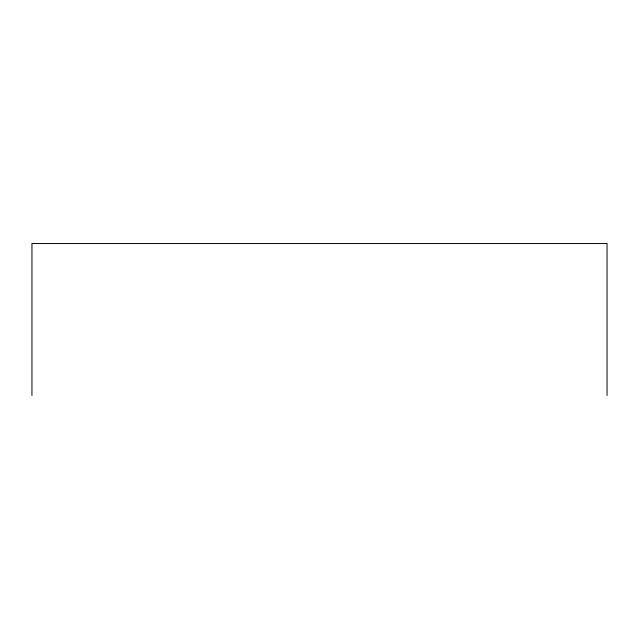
<?xml version="1.0" encoding="UTF-8"?>
<svg xmlns="http://www.w3.org/2000/svg" width="639" height="639" viewBox="0 0 639 639"><rect width="100%" height="100%" fill="white"/><g stroke="black" fill="none" stroke-linecap="round" stroke-linejoin="round"><path stroke-width="0.96" d="M607.05 395.453L607.05 243.547L31.95 243.547L31.95 395.453"/></g></svg>
